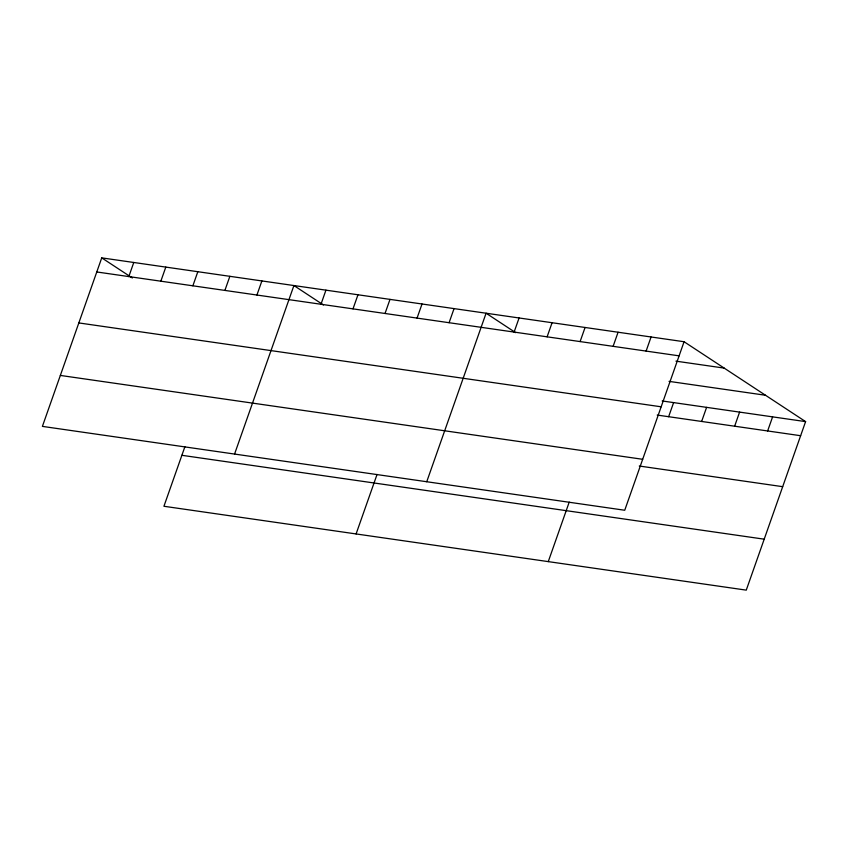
<?xml version="1.0" encoding="UTF-8"?>
<svg xmlns="http://www.w3.org/2000/svg" width="848" height="848" viewBox="0 0 848 848"><rect width="100%" height="100%" fill="white"/><g stroke="black" fill="none" stroke-linecap="round" stroke-linejoin="round"><path stroke-width="1.27" d="M101.739 257.866L42.4 426.385L624.732 510.252L684.071 341.733L101.739 257.866L132.352 277.985M128.811 276.586L133.772 262.477M160.834 281.197L165.805 267.099M192.867 285.808L197.828 271.71M224.89 290.419L229.861 276.321M184.885 446.758L163.929 506.267L746.261 590.134L805.6 421.615L684.071 341.733M256.923 295.03L261.884 280.932M234.567 454.062L293.917 285.543L323.459 304.973M320.979 304.262L325.939 290.154M353.001 308.873L357.973 294.775M385.034 313.484L389.995 299.386M417.057 318.095L422.028 303.997M356.096 533.943L377.053 474.435M449.09 322.706L454.051 308.608M426.735 481.738L486.084 313.219L515.626 332.649M514.111 332.077L519.082 317.979M547.108 336.826L552.08 322.728M580.106 341.574L585.078 327.476M613.115 346.334L618.075 332.236M548.264 561.62L569.22 502.111M646.112 351.083L651.073 336.985M668.637 416.707L673.609 402.609M701.635 421.456L706.607 407.358M734.633 426.215L739.604 412.107M767.631 430.964L772.602 416.866M96.778 271.964L679.11 355.842M675.951 361.153L724.181 368.096M669.04 381.367L765.5 395.253M662.182 400.956L805.6 421.615M78.832 322.929L661.164 406.796M657.221 415.064L800.639 435.713M60.346 375.431L642.678 459.298M639.275 466.018L782.693 486.678M181.875 455.302L764.196 539.18"/></g></svg>
